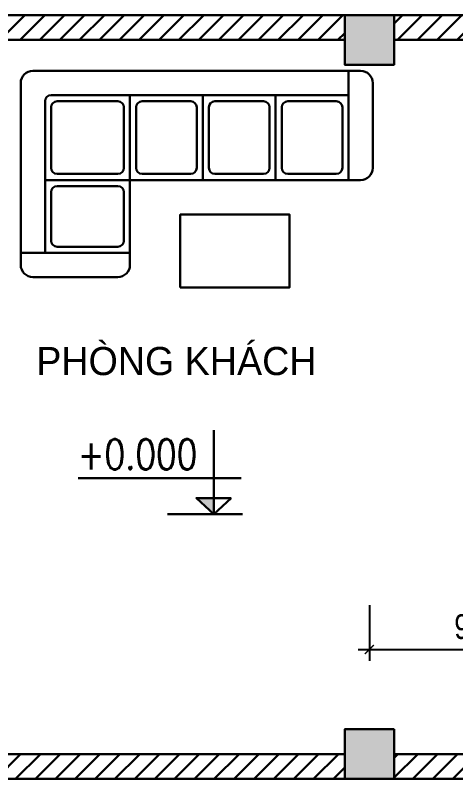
# Model space of a CAD drawing. Header units: millimetres. Extents: x -82962 to 19744, y -138000 to 4535.
# Drawn here: x -67658 to -65698, y -24346 to -20946 of the extents above; entities that cross this region are included whole.
import ezdxf

# ---------------------------------------------------------------- set-up
doc = ezdxf.new("R2010")
doc.units = ezdxf.units.MM
doc.header["$LTSCALE"] = 1000
doc.header["$MEASUREMENT"] = 0
doc.header["$PDMODE"] = 3
doc.layers.get('0').update_dxf_attribs({"lineweight": 30})
doc.layers.get('DEFPOINTS').update_dxf_attribs({"color": 4, "lineweight": 30})
doc.layers.add('THAY', color=4, linetype='Continuous', lineweight=30)
doc.styles.add('A2', font='VnAvantH.TTF')
doc.styles.add('dim', font='arial.ttf', dxfattribs={"width": 0.8})
doc.styles.add('ROMANO', font='ROMANS', dxfattribs={"width": 0.8, "bigfont": 'VNS'})
doc.dimstyles.new('1-100-100', dxfattribs={"dimscale": 0, "dimtxt": 2.2, "dimasz": 0.8, "dimexe": 1, "dimexo": 1, "dimgap": 0.9, "dimtad": 1, "dimdec": 0, "dimzin": 0, "dimdsep": 46, "dimtxsty": 'dim', "dimblk1": 'ARCHTICK', "dimblk2": 'ARCHTICK', "dimsah": 1, "dimcen": 1, "dimdle": 1, "dimclrd": 256, "dimclre": 256, "dimclrt": 1, "dimadec": 0, "dimazin": 0, "dimtfac": 0.0001, "dimtdec": 0, "dimtix": 1, "dimtmove": 2, "dimatfit": 3, "dimldrblk": 'DOT', "dimfxl": 100, "dimtolj": 1, "dimtzin": 0, "dimarcsym": 0})

# ---------------------------------------------------------------- blocks, each defined once
blk = doc.blocks.new('_ARCHTICK')
at = {"color": 0, "linetype": 'ByBlock', "const_width": 0.15}
blk.add_lwpolyline([(-0.5, -0.5), (0.5, 0.5)], dxfattribs=at)
blk = doc.blocks.new('*D1264')
at = {"layer": 'DEFPOINTS', "color": 0, "ltscale": 0.2, "transparency": 16777216}
for p in [(-66081.9, -23522.2), (-65121.9, -23522.2), (-65121.9, -23770.2)]:
    blk.add_point(p, dxfattribs=at)
at = {"layer": 'THAY', "lineweight": -2, "ltscale": 0.2, "transparency": 16777216}
for p, q in [((-66081.9, -23572.2), (-66081.9, -23820.2)), ((-65121.9, -23572.2), (-65121.9, -23820.2)), ((-66131.9, -23770.2), (-65071.9, -23770.2))]:
    blk.add_line(p, q, dxfattribs=at)
at = {"layer": 'THAY', "lineweight": -2, "ltscale": 0.2, "transparency": 16777216, "xscale": 40.00000032884265, "yscale": 40.00000032884265, "zscale": 40.00000032884265, "rotation": 180}
blk.add_blockref('_ARCHTICK', (-66081.9, -23770.2), dxfattribs=at)
at = {"layer": 'THAY', "lineweight": -2, "ltscale": 0.2, "transparency": 16777216, "xscale": 40.00000032884265, "yscale": 40.00000032884265, "zscale": 40.00000032884265}
blk.add_blockref('_ARCHTICK', (-65121.9, -23770.2), dxfattribs=at)
at = {"layer": 'THAY', "color": 1, "ltscale": 0.2, "transparency": 16777216, "insert": (-65601.9, -23669), "char_height": 110, "attachment_point": 5, "style": 'dim'}
blk.add_mtext('\\A1;960', dxfattribs=at)
blk = doc.blocks.new('_DOT')
at = {"color": 0, "linetype": 'ByBlock', "ltscale": 10}
blk.add_line((-0.5, 0), (-1, 0), dxfattribs=at)
at = {"color": 0, "linetype": 'ByBlock', "ltscale": 10, "const_width": 0.5}
blk.add_lwpolyline([(-0.25, 0, 1), (0.25, 0, 1)], format="xyb", close=True, dxfattribs=at)
blk = doc.blocks.new('ban')
for p, q in [((-67436, -21281.4), (-67544, -21281.4)), ((-67112, -21281.4), (-67436, -21281.4)), ((-66140, -21281.4), (-66464, -21281.4)), ((-66086, -21281.4), (-66140, -21281.4)), ((-66140, -21767.4), (-66140, -21281.4)), ((-67598, -21335.4), (-67598, -22091.4)), ((-66032, -21713.4), (-66032, -21335.4)), ((-67490, -21767.4), (-67490, -21416.4)), ((-67463, -21389.4), (-66464, -21389.4)), ((-67436, -21416.4), (-67166, -21416.4)), ((-67112, -21767.4), (-67112, -21389.4)), ((-67058, -21416.4), (-66842, -21416.4)), ((-66788, -21767.4), (-66788, -21389.4)), ((-66734, -21416.4), (-66518, -21416.4)), ((-66464, -21389.4), (-66140, -21389.4)), ((-66464, -21389.4), (-66464, -21767.4)), ((-66410, -21416.4), (-66194, -21416.4)), ((-67463, -21713.4), (-67463, -21443.4)), ((-67139, -21713.4), (-67139, -21443.4)), ((-67085, -21713.4), (-67085, -21443.4)), ((-66815, -21443.4), (-66815, -21713.4)), ((-66761, -21713.4), (-66761, -21443.4)), ((-66491, -21443.4), (-66491, -21713.4)), ((-66437, -21443.4), (-66437, -21713.4)), ((-66167, -21713.4), (-66167, -21443.4)), ((-67436, -21740.4), (-67166, -21740.4)), ((-66842, -21740.4), (-67058, -21740.4)), ((-66518, -21740.4), (-66734, -21740.4)), ((-66410, -21740.4), (-66194, -21740.4)), ((-67490, -21767.4), (-67112, -21767.4)), ((-67490, -22091.4), (-67490, -21767.4)), ((-67490, -21767.4), (-67490, -21767.4)), ((-67112, -21767.4), (-67112, -21767.4)), ((-66788, -21767.4), (-67112, -21767.4)), ((-67112, -22091.4), (-67112, -21767.4)), ((-66464, -21767.4), (-66788, -21767.4)), ((-66788, -21767.4), (-66788, -21767.4)), ((-66464, -21767.4), (-66140, -21767.4)), ((-66140, -21767.4), (-66086, -21767.4)), ((-67463, -22037.4), (-67463, -21821.4)), ((-67166, -21794.4), (-67436, -21794.4)), ((-67139, -22037.4), (-67139, -21821.4)), ((-67436, -22064.4), (-67166, -22064.4)), ((-67598, -22145.4), (-67598, -22091.4)), ((-67598, -22091.4), (-67112, -22091.4)), ((-67112, -22091.4), (-67112, -22145.4)), ((-67166, -22199.4), (-67544, -22199.4))]:
    blk.add_line(p, q)
blk.add_lwpolyline([(-67112, -21281.4), (-66464, -21281.4)])
blk.add_lwpolyline([(-66888.2, -22245.3), (-66888.2, -21921.3), (-66402.2, -21921.3), (-66402.2, -22245.3)], close=True)
for centre, radius, start, end in [((-67544, -21335.4), 54, 90, 180), ((-66086, -21335.4), 54, 0, 90), ((-67463, -21416.4), 27, 90, 180), ((-67436, -21443.4), 27, 90, 180), ((-67166, -21443.4), 27, 0, 90), ((-67058, -21443.4), 27, 90, 180), ((-67058, -21443.4), 27, 90, 180), ((-66842, -21443.4), 27, 0, 90), ((-66734, -21443.4), 27, 90, 180), ((-66734, -21443.4), 27, 90, 180), ((-66518, -21443.4), 27, 0, 90), ((-66410, -21443.4), 27, 90, 180), ((-66194, -21443.4), 27, 0, 90), ((-67436, -21713.4), 27, 180, 270), ((-67166, -21713.4), 27, 270, 0), ((-67058, -21713.4), 27, 180, 270), ((-66842, -21713.4), 27, 270, 0), ((-66734, -21713.4), 27, 180, 270), ((-66518, -21713.4), 27, 270, 0), ((-66410, -21713.4), 27, 180, 270), ((-66194, -21713.4), 27, 270, 0), ((-66086, -21713.4), 54, 270, 0), ((-67436, -21821.4), 27, 90, 180), ((-67166, -21821.4), 27, 0, 90), ((-67436, -22037.4), 27, 180, 270), ((-67166, -22037.4), 27, 270, 0), ((-67544, -22145.4), 54, 180, 270), ((-67166, -22145.4), 54, 270, 0)]:
    blk.add_arc(centre, radius, start, end)

msp = doc.modelspace()

# ---------------------------------------------------------------- hatches: boundary and pattern name
at = {"layer": 'THAY', "ltscale": 0.2}
h = msp.add_hatch(dxfattribs=at)
h.set_pattern_fill('ANSI31', color=256, scale=500)
h.paths.add_polyline_path([(-66191.86937, -20945.72837), (-69461.86937, -20945.72837), (-69461.86937, -21055.72837), (-66191.86937, -21055.72837)])
h.paths.add_polyline_path([(-63311.86937, -20945.72837), (-65971.86937, -20945.72837), (-65971.86937, -21055.72837), (-63311.86937, -21055.72837)])
h.paths.add_polyline_path([(-61491.86937, -20945.72837), (-63091.86937, -20945.72837), (-63091.86937, -21055.72837), (-62981.86937, -21055.72837), (-62981.86937, -21450.72837), (-63091.86937, -21450.72837), (-63091.86937, -21165.72837), (-63201.86937, -21165.72837), (-63201.86937, -23265.72837), (-63091.86937, -23265.72837), (-63091.86937, -21505.72837), (-62926.86937, -21505.72837), (-62926.86937, -21055.72837), (-61491.86937, -21055.72837)])
h.paths.add_polyline_path([(-58401.86937, -20945.72837), (-61081.86937, -20945.72837), (-61081.86937, -21055.72837), (-58401.86937, -21055.72837)])
h.paths.add_polyline_path([(-58181.86937, -21165.72837), (-58291.86937, -21165.72837), (-58291.86937, -24125.72837), (-58181.86937, -24125.72837)])
h.paths.add_polyline_path([(-58401.86937, -24235.72837), (-61081.86937, -24235.72837), (-61081.86937, -24345.72837), (-58401.86937, -24345.72837)])
h.paths.add_polyline_path([(-61081.86937, -24235.72837), (-61271.86937, -24235.72837), (-61271.86937, -24345.72837), (-61081.86937, -24345.72837)])
h.paths.add_polyline_path([(-61491.86937, -24235.72837), (-63091.86937, -24235.72837), (-63091.86937, -24345.72837), (-61491.86937, -24345.72837)])
h.paths.add_polyline_path([(-63311.86937, -24235.72837), (-65971.86937, -24235.72837), (-65971.86937, -24345.72837), (-63311.86937, -24345.72837)])
h.paths.add_polyline_path([(-66191.86937, -24235.72837), (-69461.86937, -24235.72837), (-69461.86937, -24345.72837), (-66191.86937, -24345.72837)])
h.paths.add_polyline_path([(-69571.86937, -21165.72837), (-69681.86937, -21165.72837), (-69681.86937, -21285.72837), (-69571.86937, -21285.72837)])
h.paths.add_polyline_path([(-69571.86937, -24005.72837), (-69681.86937, -24005.72837), (-69681.86937, -24125.72837), (-69571.86937, -24125.72837)])
h = msp.add_hatch(color=256, dxfattribs=at)
h.dxf.hatch_style = 1
h.paths.add_polyline_path([(-65971.86937, -20945.72837), (-66191.86937, -20945.72837), (-66191.86937, -21165.72837), (-65971.86937, -21165.72837)])
h = msp.add_hatch(color=256, dxfattribs=at)
h.dxf.hatch_style = 1
h.paths.add_polyline_path([(-65971.86937, -24125.72837), (-66191.86937, -24125.72837), (-66191.86937, -24345.72837), (-65971.86937, -24345.72837)])

# ---------------------------------------------------------------- linework, layer by layer
at = {"layer": 'THAY'}
for p, q in [((-69681.86937, -20945.72837), (-58181.86937, -20945.72837)), ((-69461.86937, -21055.72837), (-66191.86937, -21055.72837)), ((-65971.86937, -21055.72837), (-63311.86937, -21055.72837))]:
    msp.add_line(p, q, dxfattribs=at)
at = {"layer": 'THAY', "color": 142}
for p, q in [((-66773.7531, -23168.19382), (-66773.7531, -22793.65319)), ((-66653.22118, -23006.6933), (-67377.96501, -23006.6933)), ((-66646.80986, -23168.19382), (-66980.78514, -23168.19382))]:
    msp.add_line(p, q, dxfattribs=at)
at = {"layer": 'THAY', "linetype": 'Continuous'}
for p, q in [((-66191.86937, -24235.72837), (-69461.86937, -24235.72837)), ((-63311.86937, -24235.72837), (-65971.86937, -24235.72837)), ((-58181.86937, -24345.72837), (-69681.86937, -24345.72837))]:
    msp.add_line(p, q, dxfattribs=at)
at = {"layer": 'THAY'}
for points in [[(-65971.86937, -20945.72837), (-66191.86937, -20945.72837), (-66191.86937, -21165.72837), (-65971.86937, -21165.72837)], [(-65971.86937, -24125.72837), (-66191.86937, -24125.72837), (-66191.86937, -24345.72837), (-65971.86937, -24345.72837)]]:
    msp.add_lwpolyline(points, close=True, dxfattribs=at)
at = {"layer": 'THAY', "color": 142}
msp.add_lwpolyline([(-66697.15176, -23096.17195), (-66851.86077, -23096.17195), (-66773.7531, -23168.19382)], close=True, dxfattribs=at)
msp.add_solid([(-66773.7531, -23096.17195), (-66851.86077, -23096.17195), (-66773.7531, -23168.19382), (-66851.86077, -23096.17195)], dxfattribs=at)

# ---------------------------------------------------------------- block references
at = {"layer": 'THAY'}
msp.add_blockref('ban', (-35.17652, 87.83031), dxfattribs=at)

# ---------------------------------------------------------------- texts
at = {"layer": 'THAY', "style": 'A2'}
msp.add_text('phßng kh¸ch', height=125.2390539, dxfattribs=at).set_placement((-67564.19562, -22548.22161))
at = {"layer": 'THAY', "color": 2, "style": 'ROMANO', "width": 0.8}
msp.add_text('+0.000', height=133.95375, dxfattribs=at).set_placement((-67379.99001, -22968.16527))

# ---------------------------------------------------------------- dimensions: what is measured, and where the dimension line sits
at = {"layer": 'THAY', "ltscale": 0.2}
dim = msp.add_linear_dim(base=(-65121.86937, -23770.16287), p1=(-66081.86937, -23522.24902), p2=(-65121.86937, -23522.24902), dimstyle='1-100-100', override={"dimscale": 50}, dxfattribs=at)
dim.commit()
dim.dimension.update_dxf_attribs({"geometry": '*D1264', "text_midpoint": (-65601.86937, -23668.99984)})

doc.saveas('drawing.dxf')
